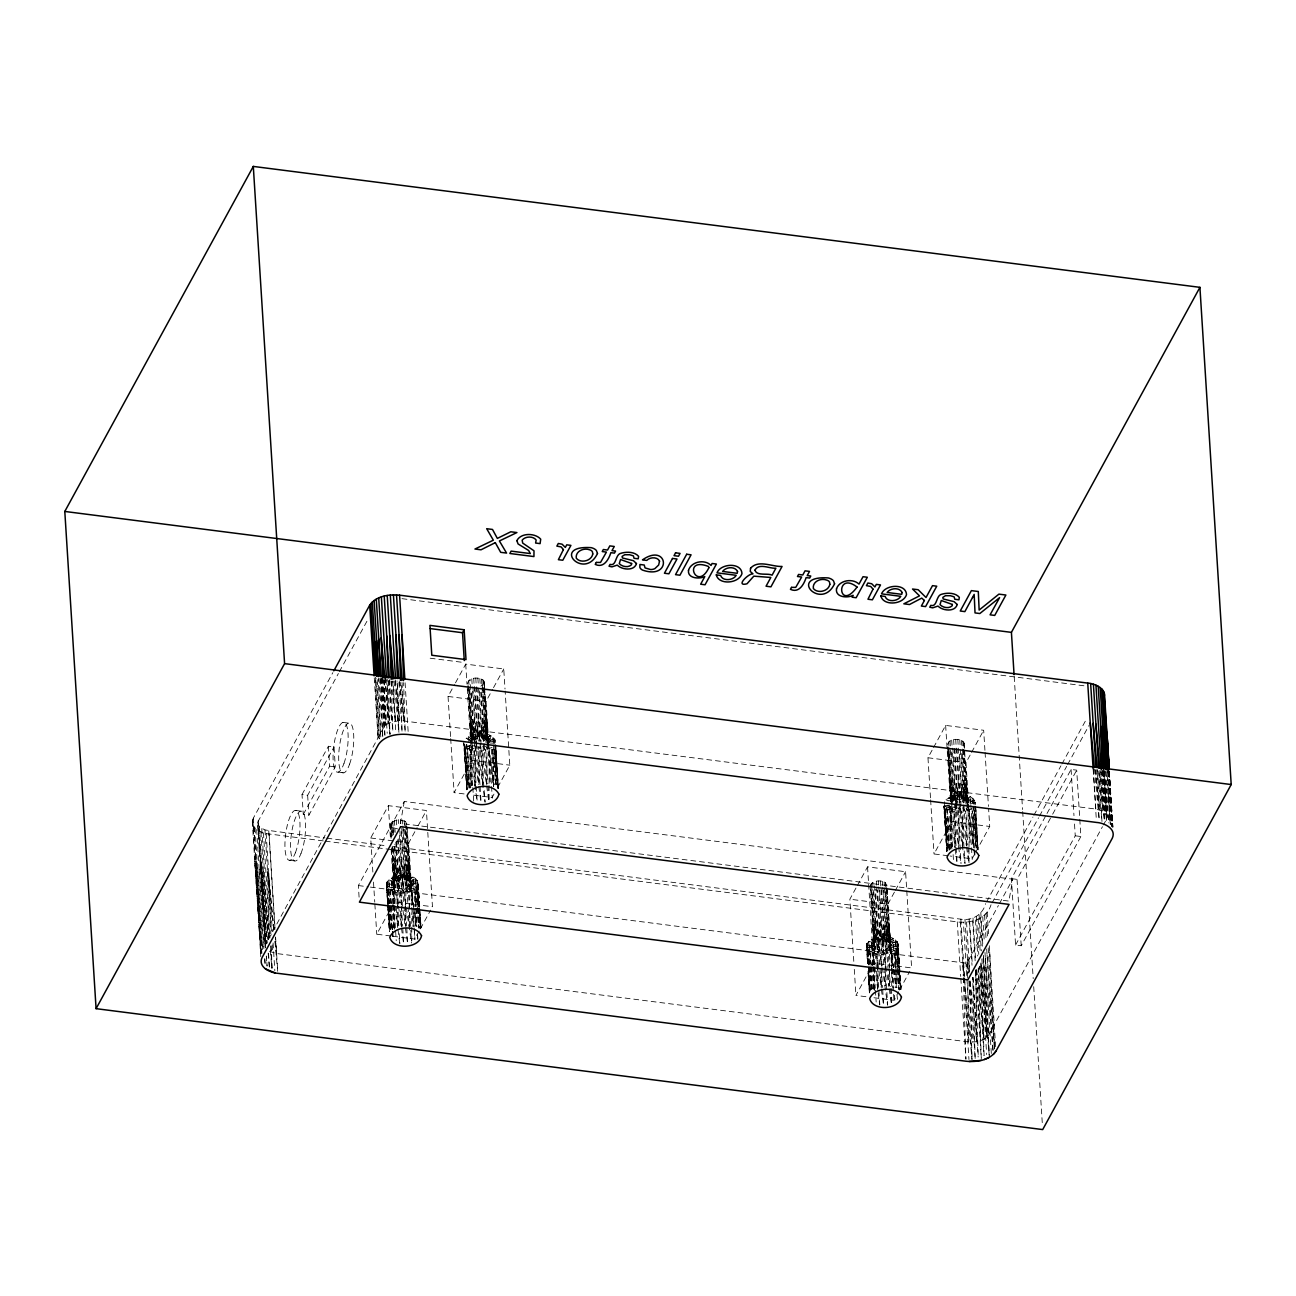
<?xml version="1.0" encoding="UTF-8"?>
<svg xmlns="http://www.w3.org/2000/svg" width="1296" height="1296" viewBox="0 0 1296 1296"><rect width="100%" height="100%" fill="white"/><g stroke="black" fill="none" stroke-linecap="round" stroke-linejoin="round"><path stroke-width="0.75" stroke-dasharray="5 3.75" d="M411.739 940.912L411.804 912.74M411.82 904.705L411.853 890.611L407.333 887.452L404.255 868.207L403.477 888.505L411.464 943.002M489.078 799.357L489.11 785.279M489.11 783.27L489.191 749.056L484.655 745.913M891.664 1002.229L891.697 988.135M891.697 986.126L891.778 951.928L887.258 948.769L884.18 929.507L883.402 949.806L888.991 986.872M968.987 862.682L969.019 848.605M969.035 846.58L969.116 810.373L964.58 807.214M393.077 863.039L393.968 884.115C395.15 893.106 417.263 887.404 407.965 880.308L408.062 861.224M489.758 742.964L495.331 743.272L495.526 741.053L487.993 741.701L485.287 738.752L485.401 719.669M873.002 924.356L873.893 945.416C875.075 954.407 897.188 948.721 887.89 941.625L887.987 922.541M975.256 804.573L975.451 802.354L967.918 803.002L965.212 800.069L965.326 780.986M397.823 925.733L397.953 905.693M397.969 903.701L398.147 875.642C405.032 874.589 415.433 874.849 418.203 882.608L421.038 927.823L419.629 908.302M409.423 926.316L409.795 875.869L406.247 879.709L398.196 880.13L393.968 884.115L386.419 884.228L387.65 903.895M475.146 786.186L475.438 742.106M475.438 740.097L475.486 734.103C482.371 733.034 492.772 733.293 495.526 741.053L487.895 742.867L486.016 724.091M486.761 784.76L487.134 734.314L483.586 738.169L477.463 738.056L472.538 740.308L466.09 738.396L475.486 734.103L477.463 738.056L479.439 733.617L481.626 737.829L483.408 733.682L483.894 741.555M877.878 967.01L877.732 989.042L874.379 937.964C882.074 935.566 894.548 935.048 898.128 943.909L901.093 991.1L898.128 943.909L890.579 944.557L889.218 925.814M877.894 965.002L878.072 936.959L880.049 940.912L887.89 941.625L892.976 938.304L894.839 967.804M889.364 985.608L889.72 937.17L886.172 941.026L885.994 936.554L884.212 940.702L882.025 936.473L880.049 940.912L875.124 943.164L873.893 945.416L866.344 945.545L867.51 963.317M955.363 803.423L955.071 847.487L951.718 796.408C959.413 794.011 971.87 793.508 975.451 802.354L967.804 804.168L965.941 785.392M955.363 801.414L955.411 795.404L957.388 799.357L965.212 800.069L970.315 796.748L970.688 802.645M966.686 846.061L967.059 795.614L963.511 799.47L963.333 794.999L961.551 799.146L959.364 794.918L957.388 799.357L952.463 801.608L946.015 799.697L951.718 796.408L955.444 799.891L955.411 795.404L955.784 801.301M401.517 926.753L401.744 906.908M401.76 904.932L402.1 875.173L404.287 879.385L406.069 875.237L407.916 904.738M405.697 906.665L405.47 926.284L404.077 906.633M405.713 904.689L406.069 875.237L406.247 879.709L407.965 880.308L413.068 877.003L414.914 906.487M478.872 783.205L479.277 747.5M479.374 739.562L479.439 733.617L479.925 741.474M482.792 784.744L483.295 743.499M483.311 741.539L483.408 733.682L483.586 738.169L485.287 738.752L490.39 735.448L490.763 741.344M881.458 986.078L881.653 968.225M881.685 966.233L882.025 936.473L885.119 985.624M885.411 985.64L885.994 936.554M958.765 846.499L959.364 794.918L962.572 846.045M962.717 846.045L963.203 804.816M963.236 802.856L963.333 794.999M391.084 838.318L390.209 824.386L391.441 822.134L398.439 819.623L405.551 821.421L409.309 881.134L413.068 877.003L406.247 879.709L406.701 860.398M467.71 683.98C467.84 677.29 478.467 676.739 482.89 679.865L486.648 739.579L490.39 735.448L483.586 738.169L484.04 718.843M886.626 921.715L886.172 941.026L892.976 938.304L889.234 942.435L885.476 882.722C881.021 879.887 873.925 880.243 870.507 884.536L874.249 944.266L867.024 943.342L867.64 963.463M963.965 780.16L963.511 799.47L970.315 796.748L966.573 800.896L962.815 741.166C958.392 738.04 947.765 738.59 947.635 745.297M391.716 848.281L394.13 885.265L386.419 884.228L389.561 931.646L386.419 884.228C387.52 878.899 393.417 876.728 398.147 875.642L400.124 879.595L400.95 859.442L404.287 879.385L405 859.815M474.271 718.664L477.463 738.056L478.289 717.887L481.626 737.829L482.323 718.259M876.857 921.537L880.049 940.912L880.875 920.759L884.212 940.702L884.925 921.116M954.196 779.981L957.388 799.357L958.214 779.204L961.551 799.146L962.248 779.56M480.881 745.103L481.594 726.651L484.04 742.057M960.806 806.42L961.519 787.952L963.657 801.43M398.763 925.879L396.657 892.458L399.346 888.424L400.14 868.709L403.477 888.505L408.386 891.859L411.48 941.009M477.09 800.053L473.996 750.902L476.685 746.869L477.463 727.153L479.812 741.004M406.798 824.693L405.551 821.421M487.895 742.867L484.234 681.971L482.89 679.865M886.723 886.01L885.476 882.722M962.815 741.166L964.159 743.288L962.329 746.626L965.974 804.346M404.303 801.463L400.415 823.365L1008.887 901.093L1012.759 879.19L404.303 801.463L358.36 885.557L359.284 900.299M323.271 840.893L269.098 833.976C261.403 833.539 248.832 827.593 253.352 818.132L332.845 672.624M401.29 904.608L400.545 892.814L401.387 888.619L398.261 838.852M479.974 784.679L477.884 751.259L478.726 747.063L480.816 746.95L485.725 750.303L487.831 783.724M873.148 964.823L873.067 952.884L877.424 949.271L873.666 889.558L877.554 890.206L881.312 949.919L880.47 954.115L881.215 965.909M954.893 748.651L961.016 863.687M268.434 939.568L261.873 866.668L265.648 947.522L257.548 822.49L338.386 673.499M260.431 864.578L265.275 945.254L383.778 727.331L388.168 723.281L399.605 720.446L1095.817 809.06L1102.799 811.199L1106.638 815.054L1106.314 819.639L1103.431 824.936M396.932 860.22L400.124 879.595L402.1 875.173L402.197 879.352M339.358 671.733L367.351 620.476M302.017 794.561L328.406 746.253L334.044 746.982L335.291 766.876L308.902 815.168L303.28 814.455L302.017 794.561L307.654 795.274L334.044 746.982M303.28 814.455L329.654 766.163L328.406 746.253M372.859 872.078L370.705 837.994L388.379 805.658L426.416 810.502L432.459 906.73L394.438 901.87L391.651 906.973M450.571 736.533L448.043 696.438L454.556 684.531M455.495 682.83L465.718 664.103L503.755 668.963L505.003 689.002M484.137 683.138L480.897 686.183M412.646 904.997L408.742 842.854L417.118 827.528M418.041 825.827L426.416 810.502M488.592 741.393L486.081 701.298L492.593 689.375M493.517 687.674L503.755 668.963M390.776 936.004L376.763 934.205L390.712 908.674M464.114 793.93L454.102 792.65L471.776 760.315L467.111 686.151M392.785 936.263L414.801 939.065L419.45 930.56M420.374 928.859L430.612 910.132M493.987 794.108L492.124 797.51L472.117 794.966M497.713 787.304L509.798 765.175L505.132 691.011M853.789 961.34L849.868 899.197L856.381 887.29M857.32 885.589L867.542 866.862L905.58 871.722L911.623 967.934L873.601 963.074L870.815 968.193M930.496 797.834L927.968 757.755L932.618 749.234M933.557 747.533L945.643 725.404L983.664 730.264L984.928 750.303M894.418 892.15L887.906 904.057L849.868 899.197M895.342 890.449L905.58 871.722M968.517 802.694L966.006 762.599L970.655 754.094M971.579 752.393L983.664 730.264M865.939 996.705L855.927 995.425L869.875 969.894M948.04 855.749L934.027 853.967L951.701 821.615L950.567 803.585M873.941 997.726L893.965 1000.285L898.614 991.764M899.537 990.063L909.776 971.336M974.851 853.724L972.049 858.827L950.033 856.008M975.775 852.007L989.723 826.475L988.589 808.445M393.125 846.644L960.871 919.172C971.822 921.035 982.838 914.83 985.624 903.652M986.596 901.886L1032.944 817.063M1033.9 815.281L1060.938 765.806M1061.91 764.041L1087.004 718.081M325.28 841.153L957.274 921.893C970.51 923.643 986.791 919.042 991.035 904.77M992.007 902.988L1038.533 817.825M1039.505 816.043L1066.657 766.373M1067.612 764.591L1088.948 725.549M1047.022 813.483L1071.079 769.451L1076.701 770.164L1080.88 836.519L1021.216 945.74L1015.578 945.011L1011.415 878.656L1046.05 815.249M967.739 978.026L966.816 963.284L998.406 905.467M999.362 903.717L1012.759 879.19M1021.216 945.74L1017.036 879.368L1051.688 815.962M1052.644 814.196L1076.701 770.164M1015.578 945.011L1075.243 835.807L1074.497 823.738M269.503 951.394L276.469 953.516L968.598 1041.935L976.828 1041.757L984.118 1039.311L988.524 1035.261L1102.459 826.702M956.027 845.64L953.921 812.219L956.61 808.186L957.388 788.454L966.314 845.316M879.806 1004.886L876.582 953.759L879.271 949.741L880.065 930.01L883.402 949.806L888.311 953.159L889.169 966.929M867.98 963.09L867.024 943.342L874.379 937.964L878.121 941.431L878.072 936.959L879.919 966.443M470.756 787.822L470.48 750.028L474.838 746.415L478.726 747.063L481.869 751.048L486.389 783.999M393.223 903.506L393.142 891.567L397.499 887.971L394.745 844.166M950.681 849.123L950.389 811.328L954.763 807.716L960.741 808.25L965.65 811.604L967.756 845.041M478.726 747.063L473.996 750.902L467.532 748.667L464.049 744.876L467.694 788.179M486.745 721.791L487.571 740.583L492.982 737.019L493.355 742.916M410.233 882.139L415.643 878.558L418.738 927.725L417.393 880.47L410.233 882.139L409.406 863.347M492.059 747.403L481.869 751.048L473.996 750.902L478.548 784.55M392.72 864.205L394.13 885.265L386.726 886.432C393.417 896.346 415.433 895.115 418.203 882.608L410.654 883.256L409.293 864.513M870.134 885.703L874.055 946.566L866.344 945.545C869.972 958.003 892.183 956.432 897.917 946.129L890.482 945.724L888.602 926.948M469.994 787.984L467.532 748.667L473.283 745.702L474.838 746.415L471.323 690.671M392.672 929.54L390.193 890.206L395.944 887.242L393.449 847.438M949.531 805.302L943.974 806.177L947.457 809.968L953.208 807.003L954.763 807.716L951.199 781.699L951.588 802.71L946.015 799.697M870.977 965.277L870.118 951.523L875.869 948.559L872.111 888.829M472.7 785.408L470.48 750.028L476.685 746.869L472.927 687.155M393.887 903.377L393.142 891.567L399.346 888.424L396.349 840.65M949.919 849.285L947.457 809.968L950.389 811.328L956.61 808.186L952.852 748.456M873.796 964.678L873.067 952.884L879.271 949.741L875.513 890.012M486.632 722.957L487.993 741.701L494.732 738.914L494.975 742.851L494.732 738.914L487.571 740.583M966.249 781.99L966.573 800.896L974.657 800.231L974.77 804.168L974.657 800.231L967.918 803.002L966.557 784.258M890.482 945.724L898.128 943.909L900.364 988.994L897.318 941.787L890.579 944.557L886.82 884.844M966.573 800.896L972.907 798.32L973.28 804.217M889.234 942.435L895.568 939.875L898.663 989.026L897.318 941.787L889.234 942.435L888.91 923.546M952.625 846.725L950.389 811.328L961.794 812.365L971.984 808.704L967.561 806.938M469.492 788.033L465.345 746.901L473.283 745.702L472.133 744.779L465.345 746.901L467.937 788.195M874.622 928.649L874.735 947.635L867.931 949.774L870.523 991.051M467.532 748.667L474.838 746.415L471.29 720.398L471.631 739.481M390.193 890.206L397.499 887.971L393.952 861.953L394.34 882.949L387.115 882.025L388.152 903.749M947.457 809.968L954.763 807.716M870.118 951.523L877.424 949.271L873.877 923.254L874.249 944.266L868.676 941.252L870.167 964.84M974.657 800.231L967.496 801.884L966.67 783.108M897.318 941.787L890.158 943.439L889.331 924.664M867.964 963.479L866.635 947.732L874.055 946.566L872.645 925.506M395.944 887.242L388.006 888.457L390.598 929.75M953.208 807.003L945.27 808.218L947.992 851.472M875.869 948.559L867.931 949.774L869.503 965.439M950.049 806.112L943.974 806.177L947.781 851.456M866.635 947.732L874.735 947.635L870.977 887.922M397.629 828.889L392.202 827.528L390.209 824.386M401.987 598.655L1086.097 686.054M430.175 658.206L462.494 662.337M448.043 696.438L486.081 701.298M927.968 757.755L966.006 762.599M342.954 722.39L348.592 723.119M1075.243 835.807L1080.88 836.519M471.776 760.315L509.798 765.175M951.701 821.615L989.723 826.475M329.654 766.163L335.291 766.876M338.224 772.092L343.861 772.805M1011.415 878.656L1017.036 879.368M295.358 810.421L300.98 811.134M370.705 837.994L408.742 842.854M257.548 822.49L259.378 826.864L264.967 829.958L324.923 837.929M326.932 838.188L385.106 845.624M289.575 860.269L295.196 860.981M358.36 885.557L368.388 886.837M370.397 887.096L966.816 963.284M871.366 883.451L875.124 943.164L868.676 941.252L871.382 964.904M393.077 848.021L395.199 881.863L388.751 879.952L390.242 903.539M868.385 964.969L867.024 943.342L873.893 945.416M388.476 903.652L387.115 882.025L393.968 884.115M881.669 889.704L885.427 949.417L891.778 951.928L893.689 967.739M401.744 828.387L405.502 888.116L411.853 890.611L413.764 906.439M950.017 740.923L953.775 800.653L948.526 797.866L952.463 801.608L949.077 747.857M872.791 964.985L871.187 939.422L876.436 942.208L872.678 882.479M471.695 785.716L468.601 736.565L473.85 739.336L470.092 679.622M392.866 903.668L391.262 878.121L396.511 880.891L394.13 843.08M467.483 739.141L471.663 741.393M394.6 929.183L394.454 876.647L398.196 880.13L398.147 875.642L399.881 903.182M871.187 939.422L875.124 943.164M468.601 736.565L472.538 740.308L469.152 686.556M391.262 878.121L395.199 881.863M958.651 808.364L961.794 812.365L965.002 863.476L953.5 787.806M881.312 949.919L884.455 953.905L887.679 1005.032M965.65 811.604L962.766 807.862L969.116 810.373L973.652 847.94L973.021 806.242M885.427 949.417L888.311 953.159M485.725 750.303L482.841 746.561L489.191 749.056L493.727 786.64M405.502 888.116L408.386 891.859M953.775 800.653L951.718 796.408L951.847 848.929M876.436 942.208L874.379 937.964L874.525 990.484M473.85 739.336L471.793 735.091L471.922 785.603M394.454 876.647L396.511 880.891M480.816 746.95L485.077 802.175L477.884 751.259M952.528 780.743L955.444 799.891L952.187 748.132M875.189 922.298L878.121 941.431L874.606 885.703M472.603 719.442L475.535 738.574L471.793 735.091L475 786.218M395.264 860.998L398.196 880.13L395.685 840.31M876.177 929.362L882.09 965.876M473.575 726.505L475.551 739.465M475.843 741.312L476.685 746.869M396.252 868.061L399.346 888.424M963.333 787.304L965.812 804.443M885.994 928.859L888.764 947.894L894.645 950.26L896.524 967.95M483.408 726.003L485.611 741.231M406.069 867.559L408.839 886.594L414.72 888.959L416.615 906.649M882.365 967.82L887.517 1005.032M400.545 892.814L405.162 926.105M405.421 928.066L407.608 943.731M966.589 847.244L968.711 862.763M889.25 988.799L891.113 1002.375M486.664 785.943L488.527 799.519M953.921 812.219L960.871 863.671M876.582 953.759L881.134 987.406M881.393 989.383L883.532 1005.226M478.807 786.526L480.946 802.354M398.261 904.333L396.657 892.458L401.387 888.619L404.53 892.604L406.636 926.024M398.536 906.309L401.209 926.105M401.468 928.082L403.348 941.933M950.389 811.328L954.974 847.309M955.233 849.301L956.756 861.305M873.067 952.884L874.589 964.872M874.849 966.881L879.676 1004.854M470.48 750.028L476.831 799.988M393.142 891.567L394.664 903.571M394.924 905.564L397.71 927.547M397.969 929.556L399.751 943.553M964.84 786.429L966.962 803.423M887.501 927.985L889.85 946.858L896.751 948.283L898.484 967.869M484.915 725.128L487.037 742.106M407.576 866.684L409.925 885.557L416.826 886.982L418.559 906.568M973.895 849.933L974.851 857.839M967.059 795.614L973.409 847.827M893.932 969.716L896.087 987.52M897.043 995.441L897.512 999.394M889.72 937.17L893.381 967.286M893.641 969.295L895.828 987.374M487.134 734.314L493.484 786.526M414.007 908.415L416.162 926.219L415.044 908.447M417.118 934.124L417.83 940.07M415.903 926.073L409.795 875.869L411.658 905.353M969.035 972.956L967.48 959.202L967.658 973.328M969.926 980.813L976.828 1041.757L975.71 969.829M946.922 807.586L951.637 848.977M871.609 966.881L874.298 990.533L872.921 966.946M466.771 744.309L471.485 785.7M395.134 681.129L399.605 720.446L397.111 680.951M391.457 903.604L388.751 879.952L394.34 882.949L392.072 847.114M391.684 905.58L394.373 929.232L392.996 905.645M399.265 681.048L403.688 720.657L401.29 682.409M391.003 680.837L395.458 720.835L392.98 681.34M1095.314 769.986L1099.591 809.87L1097.113 770.359M273.893 929.588L267.478 869.778L269.147 937.462M275.189 941.56L276.469 953.516L275.465 937.413M976.163 848.021L972.194 810.68L974.462 848.038M976.779 969.764L984.118 1039.311L979.533 966.233M896.735 969.926L898.825 989.577M496.028 784.744L492.269 749.363L494.408 784.76M416.81 908.609L418.9 928.276M949.401 849.35L945.27 808.218L952.058 806.08L951.961 787.093M869.697 967.399L871.868 988.945M392.153 929.588L388.006 888.457L394.81 886.334L394.697 867.348M392.348 931.549L392.931 937.429M1098.781 771.055L1102.799 811.199L1100.304 771.703M408.677 865.647L410.557 884.423L418.009 884.828L419.499 906.341M944.363 801.787L949.158 850.824M867.024 943.342L869.146 964.921M869.341 966.881L871.641 990.419M469.055 787.547L464.827 744.406L467.532 789.62M387.115 882.025L389.221 903.604M389.416 905.564L391.716 929.102M979.873 966.249L986.774 1037.416L983.389 954.293L988.524 1035.261M964.127 975.92L962.815 961.972L963.268 975.872M964.321 977.897L972 1059.561L963.414 922.201M394.016 680.87L398.876 732.418L397.37 680.546M1094.472 768.917L1099.057 818.926M950.13 785.101L951.718 802.273M872.807 926.656L874.735 947.635M470.205 723.8L471.793 740.956M384.847 677.954L389.95 734.249L388.152 678.051M392.882 865.355L394.81 886.334L386.726 886.432L390.355 929.734M273.829 929.313L268.693 873.293L270.848 933.817M274.93 941.317L277.684 971.32M1101.47 771.59L1105.196 812.965L1102.588 771.493M1097.307 769.5L1101.989 821.632L1098.911 771.881M974.43 810.648L977.913 849.82M898.663 969.829L900.396 989.415M494.505 749.347L497.988 788.519M418.738 908.528L420.471 928.114M1099.948 770.294L1104.354 820.514L1101.389 772.027M992.995 1050.457L985.219 956.416L989.253 1055.268L981.007 962.96L986.661 1054.507M263.412 871.69L269.212 937.98M270.281 950.033L271.852 968.112M381.445 677.873L385.511 725.161L384.102 678.715M868.628 971.352L870.28 991.035M261.144 870.604L267.284 943.051M268.142 953.111L269.341 967.205M1104.322 770.44L1108.598 822.847M259.184 869.341L265.599 947.959M266.263 956.027L267.073 966.103L266.539 956.205M987.066 954.925L994.486 1048.885M1106.152 771.768L1110.251 824.256L1107.011 771.736M1103.236 771.557L1106.638 815.054L1103.9 771.606M257.548 867.947L263.866 948.688M264.659 958.781L265.129 964.84M256.268 866.425L262.472 949.644M1103.609 770.958L1107.027 817.339L1104.111 771.055M1108.517 771.93L1112.308 825.487M495.752 749.137L498.458 788.26L495.785 744.989L497.875 788.081M949.984 783.95L951.134 801.187L947.765 747.29M470.059 722.65L471.209 739.87M254.81 861.386L260.998 953.208L255.863 857.936M1109.117 771.59L1112.827 827.156M1104.03 771.752L1107.027 817.339M868.028 971.206L869.47 992.914L867.947 971.109M466.738 788.081L463.757 742.689L466.722 789.863M254.891 863.12L260.852 952.43M1109.327 771.314L1112.81 826.897M1109.295 771.136L1112.843 827.14M1108.841 770.877L1112.357 826.621L1109.133 771.055M1108.064 771.638L1111.498 826.168M1105.423 771.152L1108.679 822.911M1103.593 771.881L1106.849 823.64M1103.22 770.261L1106.314 819.639M1096.043 769.176L1099.17 818.942M1093.338 769.565L1095.817 809.06M1093.127 768.69L1096.384 820.449M1071.079 769.451L1073.979 815.702M1014.201 676.658L1022.56 809.514M1022.69 811.539L1033.204 978.61M1033.706 986.661L1042.308 1123.551M985.057 752.312L988.459 806.436M987.163 911.866L988.54 933.768M989.285 945.707L995.684 1047.233M986.045 913.534L987.568 937.769M988.2 947.862L994.55 1048.837M984.555 915.122L986.175 940.993M986.677 948.964L993.076 1050.489M982.724 916.596L984.344 942.467M984.976 952.43L991.359 1053.956M978.107 849.787L975.71 806.29L977.8 849.398M975.029 806.128L977.751 849.382M974.333 810.664L976.682 848.021M980.797 912.497L982.919 946.339M973.393 806.177L976.001 847.471L974.835 806.128M980.57 917.941L982.352 946.21M983.113 958.327L989.204 1055.268M979.063 914.668L981.331 950.891M981.85 958.927L986.774 1037.416M974.592 849.998L975.078 857.855M970.817 804.622L973.539 847.876M978.14 919.139L980.149 950.989M976.406 916.547L978.788 954.374M968.647 804.703L971.336 845.753M971.465 847.73L972.211 859.523M975.483 920.16L977.735 955.994M978.48 967.934L983.988 1055.527M964.159 743.288L967.804 804.168M963.738 742.171L964.111 748.148M964.24 750.125L970.153 844.765M963.689 749.574L967.189 805.302M973.004 918.022L975.515 957.841M976.261 969.683L980.732 1040.785M961.454 740.34L961.843 746.318M962.345 754.272L965.212 800.069M967.869 847.001L968.857 862.731M972.632 920.986L975.127 960.806M975.758 970.753L981.266 1058.346L978.253 967.999M961.211 753.462L964.337 803.228M959.753 739.757L960.255 747.711M960.368 749.704L963.819 802.856M963.949 804.832L966.541 846.11M959.38 754.11L962.393 801.9M969.635 921.618L972.13 961.421M973.134 977.346L978.14 1056.985M957.793 739.417L961.551 799.146M969.116 918.994L972.016 965.277M972.778 977.346L976.828 1041.757M956.983 748.537L960.368 802.289M955.703 739.384L959.461 799.097L959.364 794.918M966.541 922.023L969.683 971.789M970.299 981.736L975.191 1059.383L972.648 977.411M953.629 739.643L957.388 799.357M964.969 919.382L968.339 973.021M968.841 980.926L972.697 1042.146M955.897 803.261L958.619 846.515M951.701 740.162L952.074 746.14M951.248 751.972L954.391 801.738M960.871 919.172L968.598 1041.935L967.772 981.396M956.14 847.6L957.015 861.37M949.709 751.259L952.835 801.025M960.32 922.153L963.689 975.904M963.819 977.897L968.954 1059.512M948.704 741.895L948.947 745.88M948.688 752.328L951.815 802.094M948.089 746.966L951.588 802.71M947.716 748.132L951.102 801.868M945.643 725.404L950.438 801.576M953.111 854.582L953.483 860.479M957.274 921.893L960.709 976.423M960.838 978.431L965.909 1059.221L963.333 977.848M949.142 807.7L951.734 848.993M946.517 807.57L949.239 850.824M944.622 805.723L947.457 850.937M930.625 799.843L934.027 853.967M900.639 989.383L897.917 946.129L889.85 946.858L886.091 887.144M897.982 967.95L896.751 948.283L888.764 947.894L885.006 888.181M898.112 969.91L899.343 989.577M895.763 967.95L894.645 950.26L887.258 948.769L883.499 889.04M895.892 969.926L897.01 987.617M894.969 969.764L896.071 987.455M891.778 951.928L892.766 967.658M892.895 969.619L894.013 987.309M894.499 995.182L894.872 1001.079M886.837 888.003L891.81 966.2M891.94 968.209L893.965 1000.285M886.658 887.711L891.583 966.67M891.697 968.63L892.944 988.297M884.131 881.896L884.374 885.881M884.504 887.873L887.89 941.625M889.299 968.89L890.417 986.596M890.53 988.556L891.405 1002.31M882.414 881.296L882.657 885.281M882.787 887.274L889.088 985.705M880.454 880.972L884.212 940.702M879.644 890.093L883.402 949.806M878.364 880.94L878.623 884.925M878.753 886.918L882.122 940.653L882.025 936.473M876.29 881.183L876.55 885.168M876.679 887.161L880.049 940.912M881.329 967.885L882.56 987.536M882.689 989.512L883.678 1005.242M880.049 968.42L881.28 988.07M873.925 966.654L875.286 988.281M875.416 990.241L876.161 1002.035M867.542 866.862L873.601 963.074M871.106 967.253L872.467 988.88M870.296 966.816L871.771 990.403M868.514 966.929L870.005 990.517M854.291 969.359L855.927 995.425M495.704 749.169L498.182 788.486M495.104 744.827L497.826 788.081M494.408 749.363L496.627 784.744M493.484 744.876L496.076 786.17L494.91 744.827M491.265 749.201L493.614 786.559L493.16 748.894M488.722 743.386L491.411 784.453M491.54 786.413L492.286 798.206M484.234 681.971L484.477 685.957M484.607 687.949L487.993 741.701M483.813 680.854L490.228 783.464M483.764 688.257L487.264 744.001M482.42 685.309L486.162 745.038M481.529 679.039L485.287 738.752M487.944 785.7L488.819 799.454M481.286 692.161L484.412 741.928M484.024 743.515L486.616 784.809M479.828 678.44L480.2 684.418M480.703 692.372L483.586 738.169M479.326 690.817L482.582 742.576M477.868 678.116L478.37 686.07M478.499 688.063L481.626 737.829M477.058 687.236L480.443 740.972M480.055 743.45L482.647 784.728M475.778 678.083L479.536 737.797L479.439 733.617M474.968 687.334L478.354 741.085M473.704 678.326L474.077 684.304M474.206 686.297L477.463 738.056M480.103 786.64L481.091 802.37M475.859 740L472.279 686.815M475.972 741.96L478.58 783.254M471.776 678.861L472.149 684.823M469.784 689.958L472.91 739.724M468.779 680.578L469.022 684.563M468.763 691.027L471.89 740.794M468.164 685.665L471.55 739.4M467.84 685.973L471.177 740.567M465.718 664.103L466.981 684.142M472.829 787.385L473.688 801.139M466.463 744.293L469.184 787.547M450.7 738.542L454.102 792.65M419.369 906.455L418.009 884.828L409.925 885.557L406.183 825.827M419.483 908.415L420.73 928.082M405.081 682.765L408.208 732.532M418.057 906.649L416.826 886.982L408.839 886.594L405.081 826.864M418.187 908.609L419.418 928.276M402.035 682.506L405.178 732.272L403.623 682.636M415.838 906.649L414.72 888.959L407.333 887.452L403.574 827.739M415.967 908.609L417.085 926.316M417.571 934.173L417.944 940.07M398.941 682.457L402.068 732.224L400.545 682.474M411.853 890.611L412.841 906.341M412.97 908.302L414.088 926.008M414.202 927.968L414.947 939.762M413.149 913.016L414.801 939.065M407.155 827.512L410.654 883.256L417.393 880.47L420.358 927.661L418.203 882.608L410.557 884.423L406.733 826.394M411.772 907.33L413.019 926.98M395.636 679.865L398.941 732.37M404.206 820.595L407.965 880.308M408.046 906.698L409.277 926.365M402.489 819.995L402.732 823.981M402.862 825.973L406.247 879.709M392.591 681.048L395.863 732.807M400.529 819.671L400.772 823.657M401.274 831.611L404.287 879.385M406.766 928.001L407.754 943.731M399.848 830.768L403.477 888.505M398.439 819.623L398.698 823.608M399.443 835.564L403.963 904.657M389.48 679.687L392.737 731.446M388.946 680.335L391.554 721.807M396.365 819.882L396.868 827.852M397.629 839.792L400.124 879.595M401.404 906.568L402.651 926.235M402.764 928.195L403.639 941.965M386.581 679.703L389.999 734.233M400.367 911.039L401.355 926.77M385.301 677.857L388.168 723.281L387.212 679.055M394.438 820.417L395.183 832.356M393.741 828.241L393.984 832.226M383.843 679.541L387.212 733.293M392.753 821.178L393.628 835.11M399.265 933.752L399.881 943.585M392.202 827.528L392.688 835.499M382.595 678.877L385.511 725.161M391.441 822.134L392.315 836.066M391.052 826.605L391.667 836.568M392.299 846.515L397.548 925.798M390.582 823.235L391.457 837.167M381.283 678.748L384.799 734.492M380.668 677.954L383.778 727.331M388.379 805.658L390.404 837.718M391.149 849.755L394.438 901.87M394 905.337L395.491 928.924M395.604 930.901L396.236 940.734M379.015 678.116L382.774 737.829M377.168 679.59L380.813 737.327L378.319 678.667M392.785 931.5L393.158 937.397M390.371 905.499L391.846 929.102M375.435 677.192L379.323 738.898L376.52 678.164M374.252 677.905L378.076 738.493L375.014 677.079M388.589 905.629L390.193 931.176M387.779 905.855L389.383 931.419M373.491 882.09L374.755 902.146M374.868 904.138L376.763 934.205M307.654 795.274L308.902 815.168M269.098 833.976L275.076 928.892M275.578 936.976L277.749 971.303M268.742 830.752L274.946 929.378M266.182 833.49L272.322 931.03M273.083 942.97L274.833 970.85M264.967 829.958L271.577 934.951M272.192 944.816L272.695 952.722M263.444 832.777L270.054 937.802M270.556 945.869L271.949 968.096M261.776 828.63L268.742 939.325M260.917 831.87L267.673 939.373M268.547 953.305L269.422 967.237M259.378 826.864L266.717 943.699M258.244 820.19L265.972 942.953M258.649 830.785L265.664 942.273M257.936 824.758L265.648 947.522M256.673 829.537L264.06 946.987M264.821 958.927L265.064 962.912M255.037 828.128L262.683 949.563M253.352 818.132L261.873 953.5M253.773 826.605L261.662 952.025M252.623 819.833L261.014 953.127M252.299 821.567L260.771 956.675M1108.566 770.796L1111.612 826.378M260.755 860.009L265.275 945.254M1107.61 770.278L1110.364 824.288M989.658 951.685L994.615 1048.918M944.557 805.739L946.728 851.148M868.352 970.979L869.389 992.704M464.632 744.422L466.803 789.847M388.249 905.726L389.464 931.403M950.341 782.8L951.232 803.86M470.416 721.499L471.307 742.559M1102.491 770.294L1104.532 820.514M380.425 679.298L382.806 737.797M382.741 678.035L384.961 736.452M980.797 962.977L984.101 1055.479M271.269 945.918L272.063 968.096M975.451 970.817L978.269 1056.953M391.214 681.34L392.85 731.414M969.052 961.826L969.359 971.806M969.683 981.769L972.13 1059.561M486.324 720.673L486.648 739.579L492.982 737.019L493.047 740.972M408.985 862.229L409.309 881.134L415.643 878.558L416.048 906.309M972.907 798.32L972.988 804.265M895.568 939.875L896.265 987.422M416.081 908.285L416.34 926.122M873.164 966.816L873.342 990.679M393.239 905.499L393.417 929.378M472.036 725.792L472.133 744.779M946.793 851.375L943.796 805.966L946.825 851.407M300.964 853.562A25.11 6.885 -82.7 0 0 302.681 811.944A25.11 6.885 -82.7 0 0 290.612 842.675A25.11 6.885 -82.7 0 0 300.964 853.562M349.612 764.089A25.11 6.885 -82.7 0 0 350.357 723.427A25.11 6.885 -82.7 0 0 338.693 756.346A25.11 6.885 -82.7 0 0 349.612 764.089M343.991 763.376A25.11 6.885 -82.7 0 0 344.736 722.714A25.11 6.885 -82.7 0 0 333.072 755.633A25.11 6.885 -82.7 0 0 343.991 763.376M295.342 852.849A25.11 6.885 -82.7 0 0 297.059 811.215A25.11 6.885 -82.7 0 0 284.99 841.963A25.11 6.885 -82.7 0 0 295.342 852.849"/><path stroke-width="1.5" d="M1103.495 698.949C1108.015 689.472 1095.444 683.527 1087.733 683.089L399.573 595.172C389.059 594.167 376.132 595.885 369.684 605.2L333.817 670.858M64.8 511.45L253.303 166.423L1199.918 287.339L1231.2 784.55L1042.697 1129.577L96.082 1008.661L64.8 511.45L1011.415 632.367L1199.918 287.339M96.082 1008.661L284.585 663.633L253.303 166.423M464.276 660.587L462.526 632.723L464.146 629.759L429.916 625.385L431.795 655.241L466.009 659.615L464.146 629.759M995.927 1051.218L1112.26 838.285C1116.779 828.808 1104.208 822.863 1096.513 822.442L408.337 734.524C397.84 733.52 384.912 735.237 378.448 744.552L262.116 957.469C257.596 966.946 270.167 972.891 277.879 973.328L966.038 1061.23C976.552 1062.25 989.48 1060.533 995.927 1051.218L993.319 1054.458M984.247 1059.512L989.334 1057.293M981.396 1060.339L969.084 1061.505M430.191 628.592L462.526 632.723M284.585 663.633L1231.2 784.55M274.946 972.842L265.437 968.873M393.838 678.877L389.723 635.267L391.149 679.331M1090.244 722.909L1094.278 766.908M384.847 677.954L381.202 637.745L382.741 678.035M1093.16 723.395L1097.129 767.507M1095.914 724.091L1099.769 768.285M1104.16 768.431L1100.709 726.1L1102.41 768.285M1102.669 727.348L1105.99 769.743M1108.388 769.937L1105.585 730.28L1107.513 768.285M1106.476 731.9L1108.987 769.613L1103.965 692.08M1106.962 733.585L1109.198 769.322M1104.451 693.765L1109.214 769.419M1103.074 690.46L1108.08 770.083M1101.811 688.937L1106.881 769.727M1100.174 687.544L1105.31 769.16M1098.198 686.281L1103.463 769.889M1095.93 685.195L1101.276 770.018M1093.403 684.288L1098.668 767.896M1090.649 683.575L1095.914 767.183M1087.733 683.089L1093.127 768.69M1011.415 632.367L1014.071 674.649M399.573 595.172L404.822 678.78M396.527 594.913L401.922 680.513M393.417 594.864L398.682 678.472M390.307 595.042L395.507 677.857M387.212 595.447L392.477 679.072M384.215 596.079L389.351 677.695M381.364 596.905L386.451 677.695M378.707 597.926L383.713 677.549M376.277 599.125L381.154 676.755M374.123 600.469L378.886 676.123M372.292 601.96L376.925 675.605M370.802 603.531L375.305 675.2M369.684 605.2L374.123 675.88M1107.043 735.302L1109.02 769.063M1106.719 737.035L1106.93 741.004M1107.481 750.935L1108.129 762.858M373.313 643.351L374.917 675.103M374.803 641.763L376.423 676.139M376.634 640.289L378.221 676.658M378.772 638.944L380.263 675.248M386.726 635.899L388.152 678.051M402.068 634.991L403.558 680.659M399.038 634.716L400.48 680.481M395.928 634.684L397.305 678.553M516.877 540.643L518.06 543.931L528.671 550.492L530.291 553.57L511.142 551.124L509.846 553.489L533.936 556.567L534.001 550.8L522.709 543.089L522.142 540.189C525.204 536.188 533.142 535.88 536.155 540.027L535.604 543.04L540.092 543.623L540.707 539.168C535.248 532.948 521.008 532.494 516.877 540.643M659.534 561.119L658.66 565.007L654.95 568.555A5.67 3.127 -3.6 0 1 650.592 569.543L645.035 567.907L644.242 565.024L639.949 564.473L639.835 567.194A9.445 5.216 -3.6 0 0 642.508 570.078C672.397 580.478 668.266 542.036 642.476 559.856L646.753 560.407C649.863 557.053 657.412 556.583 659.534 561.119M636.466 563.517C634.473 571.342 621.772 569.867 617.252 565.105L611.939 566.87L609.039 566.239L610.043 564.392C616.199 566.417 615.325 555.919 619.78 553.667C625.579 551.561 634.424 551.367 638.62 556.389L638.183 558.819L634.068 558.301L633.371 555.854L629.645 554.753L624.737 554.737L622.112 556.389L622.388 557.96L633.371 560.666L636.466 563.517M957.193 604.487C955.201 612.311 942.5 610.837 937.996 606.074L932.666 607.84L929.767 607.208L930.787 605.362C936.927 607.387 936.068 596.889 940.523 594.637C946.323 592.531 955.152 592.353 959.348 597.359L958.927 599.805L954.812 599.27L954.115 596.824L950.389 595.723L945.481 595.706L942.856 597.359L943.132 598.946L954.099 601.652L957.193 604.487M754.969 570.143C756.637 576.331 767.734 572.848 772.092 575.165L775.899 568.183C769.954 568.928 758.792 562.577 754.969 570.143M421.54 935.696C419.078 948.591 393.19 950.195 389.756 937.316C394.276 925.862 416.097 924.453 421.54 935.696M498.879 794.14C496.417 807.035 470.529 808.639 467.095 795.76C471.614 784.307 493.436 782.897 498.879 794.14M901.465 996.997C899.003 1009.892 873.115 1011.496 869.681 998.633C874.201 987.179 896.022 985.77 901.465 996.997M978.804 855.441C976.342 868.336 950.454 869.94 947.02 857.077C951.539 845.624 973.345 844.214 978.804 855.441M688.484 570.418C687.496 578.632 699.484 579.182 704.797 576.607L700.65 584.204L705.056 584.771L716.396 564.035L712.103 563.485L711.018 565.461C704.911 558.916 691.092 561.427 688.484 570.418M708.863 567.729C696.713 592.839 681.68 556.13 708.458 566.465L708.863 567.729M716.283 574.873C718.794 585.338 738.769 583.637 741.96 573.658C741.555 562.108 720.689 563.323 716.996 572.848L736.225 575.311C733.39 580.446 722.601 581.58 720.625 575.424L716.283 574.873M880.826 595.885C883.337 606.366 903.312 604.649 906.503 594.686C906.098 583.135 885.233 584.334 881.539 593.86L900.785 596.322C897.934 601.474 887.161 602.608 885.168 596.435L880.826 595.885M631.622 563.485L631.444 564.781C628.285 567.956 622.096 566.741 619.277 563.647L620.541 559.532L631.622 563.485M952.349 604.454L952.187 605.767C949.012 608.926 942.84 607.711 940.005 604.616L941.269 600.502L952.349 604.454M597.488 553.473C584.383 581.337 549.925 544.936 591.203 547.657A11.356 6.269 -3.6 0 1 596.403 550.541L597.488 553.473M834.559 583.751C821.453 611.615 786.996 575.23 828.274 577.935A11.356 6.269 -3.6 0 1 833.474 580.835L834.559 583.751M857.045 587.039C838.188 613.105 834.98 570.11 857.045 587.039M836.519 588.757C834.964 597.343 847.584 598.363 853.108 595.301L852.071 597.197L856.138 597.731L867.316 577.255L863.039 576.704L858.989 584.107C852.736 578.065 839.5 580.057 836.519 588.757M737.537 571.471L737.197 573.302L722.617 571.439C725.776 566.903 734.978 566.044 737.537 571.471M902.097 592.499L901.741 594.329L887.161 592.466C890.336 587.93 899.521 587.056 902.097 592.499M563.42 549.585L558.382 559.694L562.788 560.245L570.92 545.373L566.725 544.838L565.331 547.414L562.075 544.174L558.301 543.478L556.859 546.118L561.119 546.912L563.42 549.585M873.018 589.129L867.964 599.238L872.386 599.805L880.502 584.917L876.323 584.383L874.913 586.958L871.673 583.718L867.883 583.022L866.441 585.662L870.701 586.456L873.018 589.129M592.774 553.975C591.624 561.087 580.559 563.614 576.299 558.236C575.181 551.27 583.621 547.625 589.356 549.715A6.286 3.467 -3.6 0 1 592.45 551.869L592.774 553.975M750.546 568.296L750.238 571.455L752.96 573.82C748.262 573.496 734.881 586.958 747.014 583.783L753.818 576.153L770.828 577.465L766.049 586.213L770.926 586.845L782.071 566.433C772.513 567.049 758.241 559.24 750.546 568.296M829.845 584.253C828.695 591.365 817.63 593.892 813.37 588.53C812.252 581.564 820.692 577.903 826.427 580.009A6.286 3.467 -3.6 0 1 829.521 582.147L829.845 584.253M972.535 597.488L964.872 611.615L960.239 611.015L971.384 590.62L978.302 591.494L979.144 610.06L998.908 594.135L1005.89 595.026L994.729 615.422L990.079 614.839L999.605 597.634L979.857 613.526L975.029 612.911L974.171 594.394L972.535 597.488M400.626 826.67L359.397 902.146L967.853 979.873L1009.082 904.397L400.626 826.67M596.306 562.415L595.237 564.392C603.677 568.426 608.666 559.58 610.886 552.663L614.45 553.117L615.568 551.075L612.004 550.622L614.272 546.475L609.817 545.891L607.549 550.055L603.353 549.52L602.235 551.561L606.431 552.096L600.534 562.432L596.306 562.415M672.511 558.43L664.427 573.237L668.898 573.804L676.998 558.997L672.511 558.43M675.572 552.825L674.017 555.66L678.505 556.227L680.06 553.392L675.572 552.825M686.669 554.251L675.524 574.646L679.93 575.213L691.076 554.801L686.669 554.251M791.532 587.363L790.447 589.34C798.887 593.374 803.893 584.528 806.112 577.595L809.66 578.048L810.778 576.007L807.23 575.554L809.498 571.406L805.043 570.839L802.775 574.987L798.579 574.452L797.461 576.493L801.657 577.028L795.76 587.363L791.532 587.363M924.404 600.469L921.359 606.058L925.587 606.593L936.749 586.197L932.504 585.646L926.024 597.505L918.167 589.729L912.53 589.016L919.528 595.868L903.83 603.823L909.468 604.535L921.748 598.088L924.404 600.469M495.299 542.651L481.01 549.796L474.952 549.034L493.339 540.189L486.697 528.703L492.496 529.448L497.356 538.407L510.802 531.781L516.91 532.559L499.397 540.967L506.558 553.068L500.677 552.323L495.299 542.651"/></g></svg>
